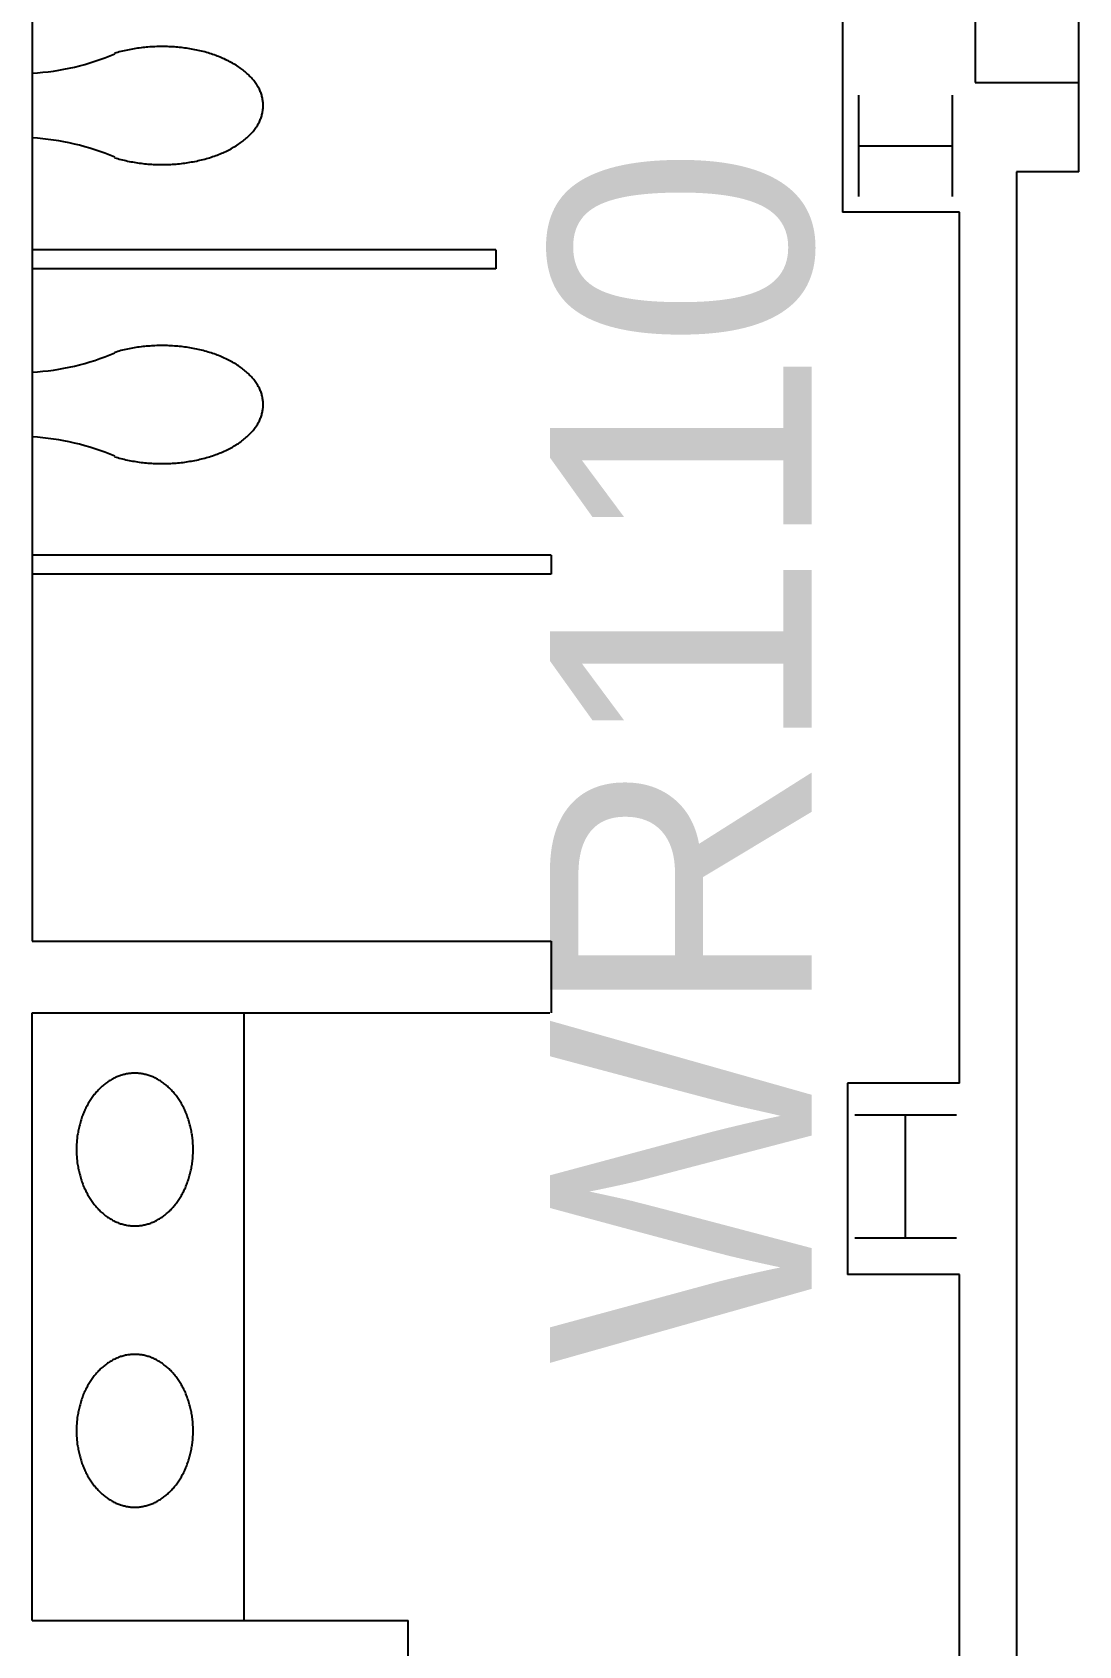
# Model space of a CAD drawing. Header units: inches. Extents: x -3488 to 2453, y 689 to 3968.
# Drawn here: x -46.6 to 77.3, y 3503.2 to 3694.3 of the extents above; entities that cross this region are included whole.
import ezdxf

# ---------------------------------------------------------------- set-up
doc = ezdxf.new("R2010")
doc.units = ezdxf.units.IN
doc.header["$LTSCALE"] = 96
doc.header["$MEASUREMENT"] = 0
for name, color, linetype in [('A-PFLR-TEXT', 3, 'CONTINUOUS'), ('A-WALL', 5, 'CONTINUOUS'), ('P-SANR-EQPM', 5, 'CONTINUOUS'), ('S-COLS', 6, 'CONTINUOUS')]:
    doc.layers.add(name, color=color, linetype=linetype)
doc.styles.get("Standard").update_dxf_attribs({"font": 'arial.ttf'})

msp = doc.modelspace()

# ---------------------------------------------------------------- linework, layer by layer
at = {"layer": 'A-WALL'}
for p, q in [((64.99, 3810.36), (64.99, 3688.37)), ((-46.62, 3798.45), (-46.62, 3586.66)), ((49.3, 3798.45), (49.3, 3672.99)), ((77.26, 3677.79), (77.26, 3695.7)), ((64.99, 3688.37), (77.26, 3688.37)), ((77.26, 3677.79), (69.91, 3677.79)), ((69.91, 3677.79), (69.91, 3369.43)), ((63.15, 3672.99), (49.3, 3672.99)), ((63.15, 3569.84), (63.15, 3672.99)), ((-46.62, 3586.66), (14.82, 3586.66)), ((14.82, 3586.66), (14.82, 3578.16)), ((-46.62, 3578.16), (14.64, 3578.16)), ((-46.62, 3506.16), (-46.62, 3578.16)), ((63.15, 3569.84), (49.87, 3569.84)), ((49.87, 3569.84), (49.87, 3547.17)), ((63.15, 3547.17), (49.87, 3547.17)), ((63.15, 3492.95), (63.15, 3547.17)), ((-46.62, 3506.16), (-2.11, 3506.16)), ((-2.11, 3482.16), (-2.11, 3506.16))]:
    msp.add_line(p, q, dxfattribs=at)
at = {"layer": 'P-SANR-EQPM'}
for p, q in [((8.26, 3668.53), (-46.62, 3668.53)), ((8.26, 3668.53), (8.26, 3666.29)), ((8.26, 3666.29), (-46.62, 3666.29)), ((14.82, 3632.37), (-46.62, 3632.37)), ((14.82, 3632.37), (14.82, 3630.13)), ((14.82, 3630.13), (-46.62, 3630.13)), ((-21.58, 3578.16), (-21.58, 3506.16)), ((-37.07, 3570.35), (-37.18, 3570.29)), ((-36.96, 3570.41), (-37.07, 3570.35)), ((-36.85, 3570.46), (-36.96, 3570.41)), ((-36.73, 3570.52), (-36.85, 3570.46)), ((-36.62, 3570.57), (-36.73, 3570.52)), ((-36.5, 3570.61), (-36.62, 3570.57)), ((-36.39, 3570.66), (-36.5, 3570.61)), ((-36.27, 3570.7), (-36.39, 3570.66)), ((-36.16, 3570.74), (-36.27, 3570.7)), ((-36.04, 3570.78), (-36.16, 3570.74)), ((-35.92, 3570.81), (-36.04, 3570.78)), ((-35.8, 3570.84), (-35.92, 3570.81)), ((-35.68, 3570.87), (-35.8, 3570.84)), ((-35.57, 3570.9), (-35.68, 3570.87)), ((-35.45, 3570.92), (-35.57, 3570.9)), ((-35.33, 3570.94), (-35.45, 3570.92)), ((-35.21, 3570.96), (-35.33, 3570.94)), ((-35.09, 3570.97), (-35.21, 3570.96)), ((-34.97, 3570.99), (-35.09, 3570.97)), ((-34.85, 3571), (-34.97, 3570.99)), ((-34.73, 3571), (-34.85, 3571)), ((-34.61, 3571.01), (-34.73, 3571)), ((-34.48, 3571.01), (-34.61, 3571.01)), ((-34.36, 3571.01), (-34.48, 3571.01)), ((-34.24, 3571), (-34.36, 3571.01)), ((-34.12, 3571), (-34.24, 3571)), ((-34, 3570.99), (-34.12, 3571)), ((-33.88, 3570.97), (-34, 3570.99)), ((-33.76, 3570.96), (-33.88, 3570.97)), ((-33.64, 3570.94), (-33.76, 3570.96)), ((-33.52, 3570.92), (-33.64, 3570.94)), ((-33.4, 3570.9), (-33.52, 3570.92)), ((-33.29, 3570.87), (-33.4, 3570.9)), ((-33.17, 3570.84), (-33.29, 3570.87)), ((-33.05, 3570.81), (-33.17, 3570.84)), ((-32.93, 3570.78), (-33.05, 3570.81)), ((-32.81, 3570.74), (-32.93, 3570.78)), ((-32.7, 3570.7), (-32.81, 3570.74)), ((-32.58, 3570.66), (-32.7, 3570.7)), ((-32.47, 3570.61), (-32.58, 3570.66)), ((-32.35, 3570.57), (-32.47, 3570.61)), ((-32.24, 3570.52), (-32.35, 3570.57)), ((-32.12, 3570.46), (-32.24, 3570.52)), ((-32.01, 3570.41), (-32.12, 3570.46)), ((-31.9, 3570.35), (-32.01, 3570.41)), ((-31.79, 3570.29), (-31.9, 3570.35)), ((-39.28, 3568.47), (-39.37, 3568.36)), ((-39.19, 3568.58), (-39.28, 3568.47)), ((-39.11, 3568.68), (-39.19, 3568.58)), ((-39.02, 3568.79), (-39.11, 3568.68)), ((-38.92, 3568.89), (-39.02, 3568.79)), ((-38.83, 3568.99), (-38.92, 3568.89)), ((-38.74, 3569.09), (-38.83, 3568.99)), ((-38.64, 3569.19), (-38.74, 3569.09)), ((-38.54, 3569.28), (-38.64, 3569.19)), ((-38.45, 3569.37), (-38.54, 3569.28)), ((-38.35, 3569.46), (-38.45, 3569.37)), ((-38.25, 3569.55), (-38.35, 3569.46)), ((-38.14, 3569.63), (-38.25, 3569.55)), ((-38.04, 3569.72), (-38.14, 3569.63)), ((-37.94, 3569.8), (-38.04, 3569.72)), ((-37.83, 3569.87), (-37.94, 3569.8)), ((-37.73, 3569.95), (-37.83, 3569.87)), ((-37.62, 3570.02), (-37.73, 3569.95)), ((-37.51, 3570.09), (-37.62, 3570.02)), ((-37.4, 3570.16), (-37.51, 3570.09)), ((-37.29, 3570.23), (-37.4, 3570.16)), ((-37.18, 3570.29), (-37.29, 3570.23)), ((-31.68, 3570.23), (-31.79, 3570.29)), ((-31.57, 3570.16), (-31.68, 3570.23)), ((-31.46, 3570.09), (-31.57, 3570.16)), ((-31.35, 3570.02), (-31.46, 3570.09)), ((-31.24, 3569.95), (-31.35, 3570.02)), ((-31.14, 3569.87), (-31.24, 3569.95)), ((-31.03, 3569.8), (-31.14, 3569.87)), ((-30.93, 3569.72), (-31.03, 3569.8)), ((-30.83, 3569.63), (-30.93, 3569.72)), ((-30.72, 3569.55), (-30.83, 3569.63)), ((-30.62, 3569.46), (-30.72, 3569.55)), ((-30.52, 3569.37), (-30.62, 3569.46)), ((-30.43, 3569.28), (-30.52, 3569.37)), ((-30.33, 3569.19), (-30.43, 3569.28)), ((-30.23, 3569.09), (-30.33, 3569.19)), ((-30.14, 3568.99), (-30.23, 3569.09)), ((-30.05, 3568.89), (-30.14, 3568.99)), ((-29.95, 3568.79), (-30.05, 3568.89)), ((-29.86, 3568.68), (-29.95, 3568.79)), ((-29.78, 3568.58), (-29.86, 3568.68)), ((-29.69, 3568.47), (-29.78, 3568.58)), ((-29.6, 3568.36), (-29.69, 3568.47)), ((-40.47, 3566.49), (-40.52, 3566.35)), ((-40.4, 3566.62), (-40.47, 3566.49)), ((-40.34, 3566.76), (-40.4, 3566.62)), ((-40.28, 3566.89), (-40.34, 3566.76)), ((-40.21, 3567.02), (-40.28, 3566.89)), ((-40.14, 3567.15), (-40.21, 3567.02)), ((-40.07, 3567.28), (-40.14, 3567.15)), ((-40, 3567.41), (-40.07, 3567.28)), ((-39.93, 3567.53), (-40, 3567.41)), ((-39.85, 3567.66), (-39.93, 3567.53)), ((-39.77, 3567.78), (-39.85, 3567.66)), ((-39.7, 3567.9), (-39.77, 3567.78)), ((-39.62, 3568.02), (-39.7, 3567.9)), ((-39.54, 3568.13), (-39.62, 3568.02)), ((-39.45, 3568.25), (-39.54, 3568.13)), ((-39.37, 3568.36), (-39.45, 3568.25)), ((-29.52, 3568.25), (-29.6, 3568.36)), ((-29.43, 3568.13), (-29.52, 3568.25)), ((-29.35, 3568.02), (-29.43, 3568.13)), ((-29.27, 3567.9), (-29.35, 3568.02)), ((-29.19, 3567.78), (-29.27, 3567.9)), ((-29.12, 3567.66), (-29.19, 3567.78)), ((-29.04, 3567.53), (-29.12, 3567.66)), ((-28.97, 3567.41), (-29.04, 3567.53)), ((-28.9, 3567.28), (-28.97, 3567.41)), ((-28.83, 3567.15), (-28.9, 3567.28)), ((-28.76, 3567.02), (-28.83, 3567.15)), ((-28.69, 3566.89), (-28.76, 3567.02)), ((-28.63, 3566.76), (-28.69, 3566.89)), ((-28.57, 3566.62), (-28.63, 3566.76)), ((-28.5, 3566.49), (-28.57, 3566.62)), ((-28.45, 3566.35), (-28.5, 3566.49)), ((-41.09, 3564.61), (-41.12, 3564.46)), ((-41.05, 3564.76), (-41.09, 3564.61)), ((-41.01, 3564.91), (-41.05, 3564.76)), ((-40.97, 3565.06), (-41.01, 3564.91)), ((-40.93, 3565.2), (-40.97, 3565.06)), ((-40.89, 3565.35), (-40.93, 3565.2)), ((-40.84, 3565.5), (-40.89, 3565.35)), ((-40.79, 3565.64), (-40.84, 3565.5)), ((-40.74, 3565.79), (-40.79, 3565.64)), ((-40.69, 3565.93), (-40.74, 3565.79)), ((-40.64, 3566.07), (-40.69, 3565.93)), ((-40.58, 3566.21), (-40.64, 3566.07)), ((-40.52, 3566.35), (-40.58, 3566.21)), ((-28.39, 3566.21), (-28.45, 3566.35)), ((-28.33, 3566.07), (-28.39, 3566.21)), ((-28.28, 3565.93), (-28.33, 3566.07)), ((-28.23, 3565.79), (-28.28, 3565.93)), ((-28.18, 3565.64), (-28.23, 3565.79)), ((-28.13, 3565.5), (-28.18, 3565.64)), ((-28.08, 3565.35), (-28.13, 3565.5)), ((-28.04, 3565.2), (-28.08, 3565.35)), ((-28, 3565.06), (-28.04, 3565.2)), ((-27.96, 3564.91), (-28, 3565.06)), ((-27.92, 3564.76), (-27.96, 3564.91)), ((-27.88, 3564.61), (-27.92, 3564.76)), ((-27.85, 3564.46), (-27.88, 3564.61)), ((-41.36, 3562.75), (-41.37, 3562.59)), ((-41.35, 3562.91), (-41.36, 3562.75)), ((-41.34, 3563.06), (-41.35, 3562.91)), ((-41.32, 3563.22), (-41.34, 3563.06)), ((-41.31, 3563.38), (-41.32, 3563.22)), ((-41.29, 3563.53), (-41.31, 3563.38)), ((-41.26, 3563.69), (-41.29, 3563.53)), ((-41.24, 3563.84), (-41.26, 3563.69)), ((-41.21, 3564), (-41.24, 3563.84)), ((-41.19, 3564.15), (-41.21, 3564)), ((-41.16, 3564.3), (-41.19, 3564.15)), ((-41.12, 3564.46), (-41.16, 3564.3)), ((-27.81, 3564.3), (-27.85, 3564.46)), ((-27.78, 3564.15), (-27.81, 3564.3)), ((-27.76, 3564), (-27.78, 3564.15)), ((-27.73, 3563.84), (-27.76, 3564)), ((-27.71, 3563.69), (-27.73, 3563.84)), ((-27.68, 3563.53), (-27.71, 3563.69)), ((-27.66, 3563.38), (-27.68, 3563.53)), ((-27.65, 3563.22), (-27.66, 3563.38)), ((-27.63, 3563.06), (-27.65, 3563.22)), ((-27.62, 3562.91), (-27.63, 3563.06)), ((-27.61, 3562.75), (-27.62, 3562.91)), ((-27.6, 3562.59), (-27.61, 3562.75)), ((-41.38, 3562.44), (-41.39, 3562.28)), ((-41.39, 3562.28), (-41.39, 3562.12)), ((-41.39, 3562.12), (-41.39, 3561.96)), ((-41.39, 3561.96), (-41.39, 3561.8)), ((-41.39, 3561.8), (-41.39, 3561.65)), ((-41.39, 3561.65), (-41.38, 3561.49)), ((-41.37, 3562.59), (-41.38, 3562.44)), ((-41.38, 3561.49), (-41.37, 3561.33)), ((-41.37, 3561.33), (-41.36, 3561.17)), ((-41.36, 3561.17), (-41.35, 3561.02)), ((-41.35, 3561.02), (-41.34, 3560.86)), ((-41.34, 3560.86), (-41.32, 3560.7)), ((-27.65, 3560.7), (-27.63, 3560.86)), ((-27.63, 3560.86), (-27.62, 3561.02)), ((-27.62, 3561.02), (-27.61, 3561.17)), ((-27.61, 3561.17), (-27.6, 3561.33)), ((-27.59, 3562.44), (-27.6, 3562.59)), ((-27.6, 3561.33), (-27.59, 3561.49)), ((-27.58, 3562.28), (-27.59, 3562.44)), ((-27.59, 3561.49), (-27.58, 3561.65)), ((-27.58, 3562.12), (-27.58, 3562.28)), ((-27.58, 3561.96), (-27.58, 3562.12)), ((-27.58, 3561.8), (-27.58, 3561.96)), ((-27.58, 3561.65), (-27.58, 3561.8)), ((-41.32, 3560.7), (-41.31, 3560.55)), ((-41.31, 3560.55), (-41.29, 3560.39)), ((-41.29, 3560.39), (-41.26, 3560.24)), ((-41.26, 3560.24), (-41.24, 3560.08)), ((-41.24, 3560.08), (-41.21, 3559.93)), ((-41.21, 3559.93), (-41.19, 3559.77)), ((-41.19, 3559.77), (-41.16, 3559.62)), ((-41.16, 3559.62), (-41.12, 3559.47)), ((-41.12, 3559.47), (-41.09, 3559.32)), ((-41.09, 3559.32), (-41.05, 3559.17)), ((-41.05, 3559.17), (-41.01, 3559.02)), ((-41.01, 3559.02), (-40.97, 3558.87)), ((-40.97, 3558.87), (-40.93, 3558.72)), ((-28.04, 3558.72), (-28, 3558.87)), ((-28, 3558.87), (-27.96, 3559.02)), ((-27.96, 3559.02), (-27.92, 3559.17)), ((-27.92, 3559.17), (-27.88, 3559.32)), ((-27.88, 3559.32), (-27.85, 3559.47)), ((-27.85, 3559.47), (-27.81, 3559.62)), ((-27.81, 3559.62), (-27.78, 3559.77)), ((-27.78, 3559.77), (-27.76, 3559.93)), ((-27.76, 3559.93), (-27.73, 3560.08)), ((-27.73, 3560.08), (-27.71, 3560.24)), ((-27.71, 3560.24), (-27.68, 3560.39)), ((-27.68, 3560.39), (-27.66, 3560.55)), ((-27.66, 3560.55), (-27.65, 3560.7)), ((-40.93, 3558.72), (-40.89, 3558.57)), ((-40.89, 3558.57), (-40.84, 3558.43)), ((-40.84, 3558.43), (-40.79, 3558.28)), ((-40.79, 3558.28), (-40.74, 3558.14)), ((-40.74, 3558.14), (-40.69, 3558)), ((-40.69, 3558), (-40.64, 3557.85)), ((-40.64, 3557.85), (-40.58, 3557.71)), ((-40.58, 3557.71), (-40.52, 3557.58)), ((-40.52, 3557.58), (-40.47, 3557.44)), ((-40.47, 3557.44), (-40.4, 3557.3)), ((-40.4, 3557.3), (-40.34, 3557.17)), ((-40.34, 3557.17), (-40.28, 3557.03)), ((-40.28, 3557.03), (-40.21, 3556.9)), ((-28.76, 3556.9), (-28.69, 3557.03)), ((-28.69, 3557.03), (-28.63, 3557.17)), ((-28.63, 3557.17), (-28.57, 3557.3)), ((-28.57, 3557.3), (-28.5, 3557.44)), ((-28.5, 3557.44), (-28.45, 3557.58)), ((-28.45, 3557.58), (-28.39, 3557.71)), ((-28.39, 3557.71), (-28.33, 3557.85)), ((-28.33, 3557.85), (-28.28, 3558)), ((-28.28, 3558), (-28.23, 3558.14)), ((-28.23, 3558.14), (-28.18, 3558.28)), ((-28.18, 3558.28), (-28.13, 3558.43)), ((-28.13, 3558.43), (-28.08, 3558.57)), ((-28.08, 3558.57), (-28.04, 3558.72)), ((-40.21, 3556.9), (-40.14, 3556.77)), ((-40.14, 3556.77), (-40.07, 3556.64)), ((-40.07, 3556.64), (-40, 3556.52)), ((-40, 3556.52), (-39.93, 3556.39)), ((-39.93, 3556.39), (-39.85, 3556.27)), ((-39.85, 3556.27), (-39.77, 3556.15)), ((-39.77, 3556.15), (-39.7, 3556.03)), ((-39.7, 3556.03), (-39.62, 3555.91)), ((-39.62, 3555.91), (-39.54, 3555.79)), ((-39.54, 3555.79), (-39.45, 3555.68)), ((-39.45, 3555.68), (-39.37, 3555.56)), ((-39.37, 3555.56), (-39.28, 3555.45)), ((-39.28, 3555.45), (-39.19, 3555.34)), ((-39.19, 3555.34), (-39.11, 3555.24)), ((-39.11, 3555.24), (-39.02, 3555.13)), ((-39.02, 3555.13), (-38.92, 3555.03)), ((-38.92, 3555.03), (-38.83, 3554.93)), ((-30.14, 3554.93), (-30.05, 3555.03)), ((-30.05, 3555.03), (-29.95, 3555.13)), ((-29.95, 3555.13), (-29.86, 3555.24)), ((-29.86, 3555.24), (-29.78, 3555.34)), ((-29.78, 3555.34), (-29.69, 3555.45)), ((-29.69, 3555.45), (-29.6, 3555.56)), ((-29.6, 3555.56), (-29.52, 3555.68)), ((-29.52, 3555.68), (-29.43, 3555.79)), ((-29.43, 3555.79), (-29.35, 3555.91)), ((-29.35, 3555.91), (-29.27, 3556.03)), ((-29.27, 3556.03), (-29.19, 3556.15)), ((-29.19, 3556.15), (-29.12, 3556.27)), ((-29.12, 3556.27), (-29.04, 3556.39)), ((-29.04, 3556.39), (-28.97, 3556.52)), ((-28.97, 3556.52), (-28.9, 3556.64)), ((-28.9, 3556.64), (-28.83, 3556.77)), ((-28.83, 3556.77), (-28.76, 3556.9)), ((-38.83, 3554.93), (-38.74, 3554.83)), ((-38.74, 3554.83), (-38.64, 3554.74)), ((-38.64, 3554.74), (-38.54, 3554.64)), ((-38.54, 3554.64), (-38.45, 3554.55)), ((-38.45, 3554.55), (-38.35, 3554.46)), ((-38.35, 3554.46), (-38.25, 3554.37)), ((-38.25, 3554.37), (-38.14, 3554.29)), ((-38.14, 3554.29), (-38.04, 3554.21)), ((-38.04, 3554.21), (-37.94, 3554.13)), ((-37.94, 3554.13), (-37.83, 3554.05)), ((-37.83, 3554.05), (-37.73, 3553.97)), ((-37.73, 3553.97), (-37.62, 3553.9)), ((-37.62, 3553.9), (-37.51, 3553.83)), ((-37.51, 3553.83), (-37.4, 3553.76)), ((-37.4, 3553.76), (-37.29, 3553.7)), ((-37.29, 3553.7), (-37.18, 3553.63)), ((-37.18, 3553.63), (-37.07, 3553.57)), ((-37.07, 3553.57), (-36.96, 3553.52)), ((-36.96, 3553.52), (-36.85, 3553.46)), ((-36.85, 3553.46), (-36.73, 3553.41)), ((-36.73, 3553.41), (-36.62, 3553.36)), ((-36.62, 3553.36), (-36.5, 3553.31)), ((-36.5, 3553.31), (-36.39, 3553.26)), ((-36.39, 3553.26), (-36.27, 3553.22)), ((-36.27, 3553.22), (-36.16, 3553.18)), ((-36.16, 3553.18), (-36.04, 3553.15)), ((-36.04, 3553.15), (-35.92, 3553.11)), ((-35.92, 3553.11), (-35.8, 3553.08)), ((-33.17, 3553.08), (-33.05, 3553.11)), ((-33.05, 3553.11), (-32.93, 3553.15)), ((-32.93, 3553.15), (-32.81, 3553.18)), ((-32.81, 3553.18), (-32.7, 3553.22)), ((-32.7, 3553.22), (-32.58, 3553.26)), ((-32.58, 3553.26), (-32.47, 3553.31)), ((-32.47, 3553.31), (-32.35, 3553.36)), ((-32.35, 3553.36), (-32.24, 3553.41)), ((-32.24, 3553.41), (-32.12, 3553.46)), ((-32.12, 3553.46), (-32.01, 3553.52)), ((-32.01, 3553.52), (-31.9, 3553.57)), ((-31.9, 3553.57), (-31.79, 3553.63)), ((-31.79, 3553.63), (-31.68, 3553.7)), ((-31.68, 3553.7), (-31.57, 3553.76)), ((-31.57, 3553.76), (-31.46, 3553.83)), ((-31.46, 3553.83), (-31.35, 3553.9)), ((-31.35, 3553.9), (-31.24, 3553.97)), ((-31.24, 3553.97), (-31.14, 3554.05)), ((-31.14, 3554.05), (-31.03, 3554.13)), ((-31.03, 3554.13), (-30.93, 3554.21)), ((-30.93, 3554.21), (-30.83, 3554.29)), ((-30.83, 3554.29), (-30.72, 3554.37)), ((-30.72, 3554.37), (-30.62, 3554.46)), ((-30.62, 3554.46), (-30.52, 3554.55)), ((-30.52, 3554.55), (-30.43, 3554.64)), ((-30.43, 3554.64), (-30.33, 3554.74)), ((-30.33, 3554.74), (-30.23, 3554.83)), ((-30.23, 3554.83), (-30.14, 3554.93)), ((-35.8, 3553.08), (-35.68, 3553.05)), ((-35.68, 3553.05), (-35.57, 3553.03)), ((-35.57, 3553.03), (-35.45, 3553)), ((-35.45, 3553), (-35.33, 3552.98)), ((-35.33, 3552.98), (-35.21, 3552.96)), ((-35.21, 3552.96), (-35.09, 3552.95)), ((-35.09, 3552.95), (-34.97, 3552.94)), ((-34.97, 3552.94), (-34.85, 3552.93)), ((-34.85, 3552.93), (-34.73, 3552.92)), ((-34.73, 3552.92), (-34.61, 3552.92)), ((-34.61, 3552.92), (-34.48, 3552.91)), ((-34.48, 3552.91), (-34.36, 3552.92)), ((-34.36, 3552.92), (-34.24, 3552.92)), ((-34.24, 3552.92), (-34.12, 3552.93)), ((-34.12, 3552.93), (-34, 3552.94)), ((-34, 3552.94), (-33.88, 3552.95)), ((-33.88, 3552.95), (-33.76, 3552.96)), ((-33.76, 3552.96), (-33.64, 3552.98)), ((-33.64, 3552.98), (-33.52, 3553)), ((-33.52, 3553), (-33.4, 3553.03)), ((-33.4, 3553.03), (-33.29, 3553.05)), ((-33.29, 3553.05), (-33.17, 3553.08)), ((-38.54, 3535.97), (-38.64, 3535.87)), ((-38.45, 3536.06), (-38.54, 3535.97)), ((-38.35, 3536.15), (-38.45, 3536.06)), ((-38.25, 3536.24), (-38.35, 3536.15)), ((-38.14, 3536.32), (-38.25, 3536.24)), ((-38.04, 3536.4), (-38.14, 3536.32)), ((-37.94, 3536.48), (-38.04, 3536.4)), ((-37.83, 3536.56), (-37.94, 3536.48)), ((-37.73, 3536.64), (-37.83, 3536.56)), ((-37.62, 3536.71), (-37.73, 3536.64)), ((-37.51, 3536.78), (-37.62, 3536.71)), ((-37.4, 3536.85), (-37.51, 3536.78)), ((-37.29, 3536.91), (-37.4, 3536.85)), ((-37.18, 3536.98), (-37.29, 3536.91)), ((-37.07, 3537.04), (-37.18, 3536.98)), ((-36.96, 3537.1), (-37.07, 3537.04)), ((-36.85, 3537.15), (-36.96, 3537.1)), ((-36.73, 3537.2), (-36.85, 3537.15)), ((-36.62, 3537.25), (-36.73, 3537.2)), ((-36.5, 3537.3), (-36.62, 3537.25)), ((-36.39, 3537.35), (-36.5, 3537.3)), ((-36.27, 3537.39), (-36.39, 3537.35)), ((-36.16, 3537.43), (-36.27, 3537.39)), ((-36.04, 3537.46), (-36.16, 3537.43)), ((-35.92, 3537.5), (-36.04, 3537.46)), ((-35.8, 3537.53), (-35.92, 3537.5)), ((-35.68, 3537.56), (-35.8, 3537.53)), ((-35.57, 3537.59), (-35.68, 3537.56)), ((-35.45, 3537.61), (-35.57, 3537.59)), ((-35.33, 3537.63), (-35.45, 3537.61)), ((-35.21, 3537.65), (-35.33, 3537.63)), ((-35.09, 3537.66), (-35.21, 3537.65)), ((-34.97, 3537.67), (-35.09, 3537.66)), ((-34.85, 3537.68), (-34.97, 3537.67)), ((-34.73, 3537.69), (-34.85, 3537.68)), ((-34.61, 3537.7), (-34.73, 3537.69)), ((-34.48, 3537.7), (-34.61, 3537.7)), ((-34.36, 3537.7), (-34.48, 3537.7)), ((-34.24, 3537.69), (-34.36, 3537.7)), ((-34.12, 3537.68), (-34.24, 3537.69)), ((-34, 3537.67), (-34.12, 3537.68)), ((-33.88, 3537.66), (-34, 3537.67)), ((-33.76, 3537.65), (-33.88, 3537.66)), ((-33.64, 3537.63), (-33.76, 3537.65)), ((-33.52, 3537.61), (-33.64, 3537.63)), ((-33.4, 3537.59), (-33.52, 3537.61)), ((-33.29, 3537.56), (-33.4, 3537.59)), ((-33.17, 3537.53), (-33.29, 3537.56)), ((-33.05, 3537.5), (-33.17, 3537.53)), ((-32.93, 3537.46), (-33.05, 3537.5)), ((-32.81, 3537.43), (-32.93, 3537.46)), ((-32.7, 3537.39), (-32.81, 3537.43)), ((-32.58, 3537.35), (-32.7, 3537.39)), ((-32.47, 3537.3), (-32.58, 3537.35)), ((-32.35, 3537.25), (-32.47, 3537.3)), ((-32.24, 3537.2), (-32.35, 3537.25)), ((-32.12, 3537.15), (-32.24, 3537.2)), ((-32.01, 3537.1), (-32.12, 3537.15)), ((-31.9, 3537.04), (-32.01, 3537.1)), ((-31.79, 3536.98), (-31.9, 3537.04)), ((-31.68, 3536.91), (-31.79, 3536.98)), ((-31.57, 3536.85), (-31.68, 3536.91)), ((-31.46, 3536.78), (-31.57, 3536.85)), ((-31.35, 3536.71), (-31.46, 3536.78)), ((-31.24, 3536.64), (-31.35, 3536.71)), ((-31.14, 3536.56), (-31.24, 3536.64)), ((-31.03, 3536.48), (-31.14, 3536.56)), ((-30.93, 3536.4), (-31.03, 3536.48)), ((-30.83, 3536.32), (-30.93, 3536.4)), ((-30.72, 3536.24), (-30.83, 3536.32)), ((-30.62, 3536.15), (-30.72, 3536.24)), ((-30.52, 3536.06), (-30.62, 3536.15)), ((-30.43, 3535.97), (-30.52, 3536.06)), ((-30.33, 3535.87), (-30.43, 3535.97)), ((-40, 3534.09), (-40.07, 3533.97)), ((-39.93, 3534.22), (-40, 3534.09)), ((-39.85, 3534.34), (-39.93, 3534.22)), ((-39.77, 3534.46), (-39.85, 3534.34)), ((-39.7, 3534.58), (-39.77, 3534.46)), ((-39.62, 3534.7), (-39.7, 3534.58)), ((-39.54, 3534.82), (-39.62, 3534.7)), ((-39.45, 3534.93), (-39.54, 3534.82)), ((-39.37, 3535.05), (-39.45, 3534.93)), ((-39.28, 3535.16), (-39.37, 3535.05)), ((-39.19, 3535.27), (-39.28, 3535.16)), ((-39.11, 3535.37), (-39.19, 3535.27)), ((-39.02, 3535.48), (-39.11, 3535.37)), ((-38.92, 3535.58), (-39.02, 3535.48)), ((-38.83, 3535.68), (-38.92, 3535.58)), ((-38.74, 3535.78), (-38.83, 3535.68)), ((-38.64, 3535.87), (-38.74, 3535.78)), ((-30.23, 3535.78), (-30.33, 3535.87)), ((-30.14, 3535.68), (-30.23, 3535.78)), ((-30.05, 3535.58), (-30.14, 3535.68)), ((-29.95, 3535.48), (-30.05, 3535.58)), ((-29.86, 3535.37), (-29.95, 3535.48)), ((-29.78, 3535.27), (-29.86, 3535.37)), ((-29.69, 3535.16), (-29.78, 3535.27)), ((-29.6, 3535.05), (-29.69, 3535.16)), ((-29.52, 3534.93), (-29.6, 3535.05)), ((-29.43, 3534.82), (-29.52, 3534.93)), ((-29.35, 3534.7), (-29.43, 3534.82)), ((-29.27, 3534.58), (-29.35, 3534.7)), ((-29.19, 3534.46), (-29.27, 3534.58)), ((-29.12, 3534.34), (-29.19, 3534.46)), ((-29.04, 3534.22), (-29.12, 3534.34)), ((-28.97, 3534.09), (-29.04, 3534.22)), ((-28.9, 3533.97), (-28.97, 3534.09)), ((-40.84, 3532.18), (-40.89, 3532.04)), ((-40.79, 3532.33), (-40.84, 3532.18)), ((-40.74, 3532.47), (-40.79, 3532.33)), ((-40.69, 3532.62), (-40.74, 3532.47)), ((-40.64, 3532.76), (-40.69, 3532.62)), ((-40.58, 3532.9), (-40.64, 3532.76)), ((-40.52, 3533.04), (-40.58, 3532.9)), ((-40.47, 3533.17), (-40.52, 3533.04)), ((-40.4, 3533.31), (-40.47, 3533.17)), ((-40.34, 3533.44), (-40.4, 3533.31)), ((-40.28, 3533.58), (-40.34, 3533.44)), ((-40.21, 3533.71), (-40.28, 3533.58)), ((-40.14, 3533.84), (-40.21, 3533.71)), ((-40.07, 3533.97), (-40.14, 3533.84)), ((-28.83, 3533.84), (-28.9, 3533.97)), ((-28.76, 3533.71), (-28.83, 3533.84)), ((-28.69, 3533.58), (-28.76, 3533.71)), ((-28.63, 3533.44), (-28.69, 3533.58)), ((-28.57, 3533.31), (-28.63, 3533.44)), ((-28.5, 3533.17), (-28.57, 3533.31)), ((-28.45, 3533.04), (-28.5, 3533.17)), ((-28.39, 3532.9), (-28.45, 3533.04)), ((-28.33, 3532.76), (-28.39, 3532.9)), ((-28.28, 3532.62), (-28.33, 3532.76)), ((-28.23, 3532.47), (-28.28, 3532.62)), ((-28.18, 3532.33), (-28.23, 3532.47)), ((-28.13, 3532.18), (-28.18, 3532.33)), ((-28.08, 3532.04), (-28.13, 3532.18)), ((-41.29, 3530.22), (-41.31, 3530.06)), ((-41.26, 3530.38), (-41.29, 3530.22)), ((-41.24, 3530.53), (-41.26, 3530.38)), ((-41.21, 3530.68), (-41.24, 3530.53)), ((-41.19, 3530.84), (-41.21, 3530.68)), ((-41.16, 3530.99), (-41.19, 3530.84)), ((-41.12, 3531.14), (-41.16, 3530.99)), ((-41.09, 3531.29), (-41.12, 3531.14)), ((-41.05, 3531.45), (-41.09, 3531.29)), ((-41.01, 3531.59), (-41.05, 3531.45)), ((-40.97, 3531.74), (-41.01, 3531.59)), ((-40.93, 3531.89), (-40.97, 3531.74)), ((-40.89, 3532.04), (-40.93, 3531.89)), ((-28.04, 3531.89), (-28.08, 3532.04)), ((-28, 3531.74), (-28.04, 3531.89)), ((-27.96, 3531.59), (-28, 3531.74)), ((-27.92, 3531.45), (-27.96, 3531.59)), ((-27.88, 3531.29), (-27.92, 3531.45)), ((-27.85, 3531.14), (-27.88, 3531.29)), ((-27.81, 3530.99), (-27.85, 3531.14)), ((-27.78, 3530.84), (-27.81, 3530.99)), ((-27.76, 3530.68), (-27.78, 3530.84)), ((-27.73, 3530.53), (-27.76, 3530.68)), ((-27.71, 3530.38), (-27.73, 3530.53)), ((-27.68, 3530.22), (-27.71, 3530.38)), ((-27.66, 3530.06), (-27.68, 3530.22)), ((-41.38, 3529.12), (-41.39, 3528.97)), ((-41.39, 3528.97), (-41.39, 3528.81)), ((-41.39, 3528.81), (-41.39, 3528.65)), ((-41.39, 3528.65), (-41.39, 3528.49)), ((-41.39, 3528.49), (-41.39, 3528.33)), ((-41.39, 3528.33), (-41.38, 3528.18)), ((-41.37, 3529.28), (-41.38, 3529.12)), ((-41.36, 3529.44), (-41.37, 3529.28)), ((-41.35, 3529.6), (-41.36, 3529.44)), ((-41.34, 3529.75), (-41.35, 3529.6)), ((-41.32, 3529.91), (-41.34, 3529.75)), ((-41.31, 3530.06), (-41.32, 3529.91)), ((-27.65, 3529.91), (-27.66, 3530.06)), ((-27.63, 3529.75), (-27.65, 3529.91)), ((-27.62, 3529.6), (-27.63, 3529.75)), ((-27.61, 3529.44), (-27.62, 3529.6)), ((-27.6, 3529.28), (-27.61, 3529.44)), ((-27.59, 3529.12), (-27.6, 3529.28)), ((-27.58, 3528.97), (-27.59, 3529.12)), ((-27.59, 3528.18), (-27.58, 3528.33)), ((-27.58, 3528.81), (-27.58, 3528.97)), ((-27.58, 3528.65), (-27.58, 3528.81)), ((-27.58, 3528.49), (-27.58, 3528.65)), ((-27.58, 3528.33), (-27.58, 3528.49)), ((-41.38, 3528.18), (-41.37, 3528.02)), ((-41.37, 3528.02), (-41.36, 3527.86)), ((-41.36, 3527.86), (-41.35, 3527.7)), ((-41.35, 3527.7), (-41.34, 3527.55)), ((-41.34, 3527.55), (-41.32, 3527.39)), ((-41.32, 3527.39), (-41.31, 3527.23)), ((-41.31, 3527.23), (-41.29, 3527.08)), ((-41.29, 3527.08), (-41.26, 3526.92)), ((-41.26, 3526.92), (-41.24, 3526.77)), ((-41.24, 3526.77), (-41.21, 3526.61)), ((-41.21, 3526.61), (-41.19, 3526.46)), ((-41.19, 3526.46), (-41.16, 3526.31)), ((-27.81, 3526.31), (-27.78, 3526.46)), ((-27.78, 3526.46), (-27.76, 3526.61)), ((-27.76, 3526.61), (-27.73, 3526.77)), ((-27.73, 3526.77), (-27.71, 3526.92)), ((-27.71, 3526.92), (-27.68, 3527.08)), ((-27.68, 3527.08), (-27.66, 3527.23)), ((-27.66, 3527.23), (-27.65, 3527.39)), ((-27.65, 3527.39), (-27.63, 3527.55)), ((-27.63, 3527.55), (-27.62, 3527.7)), ((-27.62, 3527.7), (-27.61, 3527.86)), ((-27.61, 3527.86), (-27.6, 3528.02)), ((-27.6, 3528.02), (-27.59, 3528.18)), ((-41.16, 3526.31), (-41.12, 3526.16)), ((-41.12, 3526.16), (-41.09, 3526)), ((-41.09, 3526), (-41.05, 3525.85)), ((-41.05, 3525.85), (-41.01, 3525.7)), ((-41.01, 3525.7), (-40.97, 3525.55)), ((-40.97, 3525.55), (-40.93, 3525.41)), ((-40.93, 3525.41), (-40.89, 3525.26)), ((-40.89, 3525.26), (-40.84, 3525.11)), ((-40.84, 3525.11), (-40.79, 3524.97)), ((-40.79, 3524.97), (-40.74, 3524.83)), ((-40.74, 3524.83), (-40.69, 3524.68)), ((-40.69, 3524.68), (-40.64, 3524.54)), ((-40.64, 3524.54), (-40.58, 3524.4)), ((-28.39, 3524.4), (-28.33, 3524.54)), ((-28.33, 3524.54), (-28.28, 3524.68)), ((-28.28, 3524.68), (-28.23, 3524.83)), ((-28.23, 3524.83), (-28.18, 3524.97)), ((-28.18, 3524.97), (-28.13, 3525.11)), ((-28.13, 3525.11), (-28.08, 3525.26)), ((-28.08, 3525.26), (-28.04, 3525.41)), ((-28.04, 3525.41), (-28, 3525.55)), ((-28, 3525.55), (-27.96, 3525.7)), ((-27.96, 3525.7), (-27.92, 3525.85)), ((-27.92, 3525.85), (-27.88, 3526)), ((-27.88, 3526), (-27.85, 3526.16)), ((-27.85, 3526.16), (-27.81, 3526.31)), ((-40.58, 3524.4), (-40.52, 3524.26)), ((-40.52, 3524.26), (-40.47, 3524.13)), ((-40.47, 3524.13), (-40.4, 3523.99)), ((-40.4, 3523.99), (-40.34, 3523.86)), ((-40.34, 3523.86), (-40.28, 3523.72)), ((-40.28, 3523.72), (-40.21, 3523.59)), ((-40.21, 3523.59), (-40.14, 3523.46)), ((-40.14, 3523.46), (-40.07, 3523.33)), ((-40.07, 3523.33), (-40, 3523.2)), ((-40, 3523.2), (-39.93, 3523.08)), ((-39.93, 3523.08), (-39.85, 3522.96)), ((-39.85, 3522.96), (-39.77, 3522.83)), ((-39.77, 3522.83), (-39.7, 3522.71)), ((-39.7, 3522.71), (-39.62, 3522.6)), ((-39.62, 3522.6), (-39.54, 3522.48)), ((-29.43, 3522.48), (-29.35, 3522.6)), ((-29.35, 3522.6), (-29.27, 3522.71)), ((-29.27, 3522.71), (-29.19, 3522.83)), ((-29.19, 3522.83), (-29.12, 3522.96)), ((-29.12, 3522.96), (-29.04, 3523.08)), ((-29.04, 3523.08), (-28.97, 3523.2)), ((-28.97, 3523.2), (-28.9, 3523.33)), ((-28.9, 3523.33), (-28.83, 3523.46)), ((-28.83, 3523.46), (-28.76, 3523.59)), ((-28.76, 3523.59), (-28.69, 3523.72)), ((-28.69, 3523.72), (-28.63, 3523.86)), ((-28.63, 3523.86), (-28.57, 3523.99)), ((-28.57, 3523.99), (-28.5, 3524.13)), ((-28.5, 3524.13), (-28.45, 3524.26)), ((-28.45, 3524.26), (-28.39, 3524.4)), ((-39.54, 3522.48), (-39.45, 3522.36)), ((-39.45, 3522.36), (-39.37, 3522.25)), ((-39.37, 3522.25), (-39.28, 3522.14)), ((-39.28, 3522.14), (-39.19, 3522.03)), ((-39.19, 3522.03), (-39.11, 3521.93)), ((-39.11, 3521.93), (-39.02, 3521.82)), ((-39.02, 3521.82), (-38.92, 3521.72)), ((-38.92, 3521.72), (-38.83, 3521.62)), ((-38.83, 3521.62), (-38.74, 3521.52)), ((-38.74, 3521.52), (-38.64, 3521.42)), ((-38.64, 3521.42), (-38.54, 3521.33)), ((-38.54, 3521.33), (-38.45, 3521.24)), ((-38.45, 3521.24), (-38.35, 3521.15)), ((-38.35, 3521.15), (-38.25, 3521.06)), ((-38.25, 3521.06), (-38.14, 3520.98)), ((-38.14, 3520.98), (-38.04, 3520.89)), ((-38.04, 3520.89), (-37.94, 3520.81)), ((-37.94, 3520.81), (-37.83, 3520.74)), ((-37.83, 3520.74), (-37.73, 3520.66)), ((-37.73, 3520.66), (-37.62, 3520.59)), ((-31.35, 3520.59), (-31.24, 3520.66)), ((-31.24, 3520.66), (-31.14, 3520.74)), ((-31.14, 3520.74), (-31.03, 3520.81)), ((-31.03, 3520.81), (-30.93, 3520.89)), ((-30.93, 3520.89), (-30.83, 3520.98)), ((-30.83, 3520.98), (-30.72, 3521.06)), ((-30.72, 3521.06), (-30.62, 3521.15)), ((-30.62, 3521.15), (-30.52, 3521.24)), ((-30.52, 3521.24), (-30.43, 3521.33)), ((-30.43, 3521.33), (-30.33, 3521.42)), ((-30.33, 3521.42), (-30.23, 3521.52)), ((-30.23, 3521.52), (-30.14, 3521.62)), ((-30.14, 3521.62), (-30.05, 3521.72)), ((-30.05, 3521.72), (-29.95, 3521.82)), ((-29.95, 3521.82), (-29.86, 3521.93)), ((-29.86, 3521.93), (-29.78, 3522.03)), ((-29.78, 3522.03), (-29.69, 3522.14)), ((-29.69, 3522.14), (-29.6, 3522.25)), ((-29.6, 3522.25), (-29.52, 3522.36)), ((-29.52, 3522.36), (-29.43, 3522.48)), ((-37.62, 3520.59), (-37.51, 3520.52)), ((-37.51, 3520.52), (-37.4, 3520.45)), ((-37.4, 3520.45), (-37.29, 3520.38)), ((-37.29, 3520.38), (-37.18, 3520.32)), ((-37.18, 3520.32), (-37.07, 3520.26)), ((-37.07, 3520.26), (-36.96, 3520.2)), ((-36.96, 3520.2), (-36.85, 3520.15)), ((-36.85, 3520.15), (-36.73, 3520.09)), ((-36.73, 3520.09), (-36.62, 3520.04)), ((-36.62, 3520.04), (-36.5, 3520)), ((-36.5, 3520), (-36.39, 3519.95)), ((-36.39, 3519.95), (-36.27, 3519.91)), ((-36.27, 3519.91), (-36.16, 3519.87)), ((-36.16, 3519.87), (-36.04, 3519.83)), ((-36.04, 3519.83), (-35.92, 3519.8)), ((-35.92, 3519.8), (-35.8, 3519.77)), ((-35.8, 3519.77), (-35.68, 3519.74)), ((-35.68, 3519.74), (-35.57, 3519.71)), ((-35.57, 3519.71), (-35.45, 3519.69)), ((-35.45, 3519.69), (-35.33, 3519.67)), ((-35.33, 3519.67), (-35.21, 3519.65)), ((-35.21, 3519.65), (-35.09, 3519.64)), ((-35.09, 3519.64), (-34.97, 3519.62)), ((-34.97, 3519.62), (-34.85, 3519.61)), ((-34.85, 3519.61), (-34.73, 3519.61)), ((-34.73, 3519.61), (-34.61, 3519.6)), ((-34.61, 3519.6), (-34.48, 3519.6)), ((-34.48, 3519.6), (-34.36, 3519.6)), ((-34.36, 3519.6), (-34.24, 3519.61)), ((-34.24, 3519.61), (-34.12, 3519.61)), ((-34.12, 3519.61), (-34, 3519.62)), ((-34, 3519.62), (-33.88, 3519.64)), ((-33.88, 3519.64), (-33.76, 3519.65)), ((-33.76, 3519.65), (-33.64, 3519.67)), ((-33.64, 3519.67), (-33.52, 3519.69)), ((-33.52, 3519.69), (-33.4, 3519.71)), ((-33.4, 3519.71), (-33.29, 3519.74)), ((-33.29, 3519.74), (-33.17, 3519.77)), ((-33.17, 3519.77), (-33.05, 3519.8)), ((-33.05, 3519.8), (-32.93, 3519.83)), ((-32.93, 3519.83), (-32.81, 3519.87)), ((-32.81, 3519.87), (-32.7, 3519.91)), ((-32.7, 3519.91), (-32.58, 3519.95)), ((-32.58, 3519.95), (-32.47, 3520)), ((-32.47, 3520), (-32.35, 3520.04)), ((-32.35, 3520.04), (-32.24, 3520.09)), ((-32.24, 3520.09), (-32.12, 3520.15)), ((-32.12, 3520.15), (-32.01, 3520.2)), ((-32.01, 3520.2), (-31.9, 3520.26)), ((-31.9, 3520.26), (-31.79, 3520.32)), ((-31.79, 3520.32), (-31.68, 3520.38)), ((-31.68, 3520.38), (-31.57, 3520.45)), ((-31.57, 3520.45), (-31.46, 3520.52)), ((-31.46, 3520.52), (-31.35, 3520.59))]:
    msp.add_line(p, q, dxfattribs=at)
for points in [[(-36.89, 3679.46), (-36.88, 3679.46), (-36.7, 3679.4), (-36.51, 3679.35), (-36.32, 3679.3), (-36.13, 3679.25), (-35.94, 3679.2), (-35.75, 3679.15), (-35.55, 3679.11), (-35.36, 3679.06), (-35.16, 3679.02), (-34.96, 3678.98), (-34.76, 3678.95), (-34.56, 3678.91), (-34.36, 3678.88), (-34.16, 3678.85), (-33.96, 3678.82), (-33.75, 3678.8), (-33.55, 3678.77), (-33.34, 3678.75), (-33.13, 3678.73), (-32.93, 3678.71), (-32.72, 3678.69), (-32.51, 3678.68), (-32.3, 3678.67), (-32.1, 3678.66), (-31.89, 3678.65), (-31.68, 3678.65), (-31.47, 3678.64), (-31.26, 3678.64), (-31.05, 3678.64), (-30.84, 3678.65), (-30.63, 3678.65), (-30.43, 3678.66), (-30.22, 3678.67), (-30.01, 3678.68), (-29.8, 3678.69), (-29.59, 3678.71), (-29.39, 3678.73), (-29.18, 3678.75), (-28.97, 3678.77), (-28.77, 3678.8), (-28.57, 3678.82), (-28.36, 3678.85), (-28.16, 3678.88), (-27.96, 3678.91), (-27.76, 3678.95), (-27.56, 3678.98), (-27.36, 3679.02), (-27.16, 3679.06), (-26.97, 3679.11), (-26.77, 3679.15), (-26.58, 3679.2), (-26.39, 3679.25), (-26.2, 3679.3), (-26.01, 3679.35), (-25.82, 3679.4), (-25.64, 3679.46), (-25.45, 3679.52), (-25.27, 3679.58), (-25.09, 3679.64), (-24.91, 3679.71), (-24.74, 3679.77), (-24.56, 3679.84), (-24.39, 3679.91), (-24.22, 3679.98), (-24.05, 3680.05), (-23.89, 3680.13), (-23.72, 3680.2), (-23.56, 3680.28), (-23.4, 3680.36), (-23.24, 3680.44), (-23.09, 3680.52), (-22.94, 3680.61), (-22.79, 3680.69), (-22.64, 3680.78), (-22.5, 3680.87), (-22.36, 3680.96), (-22.22, 3681.05), (-22.08, 3681.14), (-21.95, 3681.24), (-21.82, 3681.33), (-21.69, 3681.43), (-21.57, 3681.53), (-21.45, 3681.62), (-21.33, 3681.73), (-21.21, 3681.83), (-21.1, 3681.93), (-20.99, 3682.03), (-20.89, 3682.14), (-20.78, 3682.25), (-20.68, 3682.35), (-20.59, 3682.46), (-20.49, 3682.57), (-20.4, 3682.68), (-20.32, 3682.79), (-20.23, 3682.9), (-20.15, 3683.02), (-20.08, 3683.13), (-20, 3683.24), (-19.93, 3683.36), (-19.87, 3683.48), (-19.8, 3683.59), (-19.74, 3683.71), (-19.69, 3683.83), (-19.64, 3683.94), (-19.59, 3684.06), (-19.54, 3684.18), (-19.5, 3684.3), (-19.46, 3684.42), (-19.43, 3684.54), (-19.4, 3684.66), (-19.37, 3684.78), (-19.35, 3684.91), (-19.33, 3685.03), (-19.31, 3685.15), (-19.3, 3685.27), (-19.29, 3685.39), (-19.28, 3685.51), (-19.28, 3685.64), (-19.28, 3685.76), (-19.29, 3685.88), (-19.3, 3686), (-19.31, 3686.12), (-19.33, 3686.25), (-19.35, 3686.37), (-19.37, 3686.49), (-19.4, 3686.61), (-19.43, 3686.73), (-19.46, 3686.85), (-19.5, 3686.97), (-19.54, 3687.09), (-19.59, 3687.21), (-19.64, 3687.33), (-19.69, 3687.45), (-19.74, 3687.56), (-19.8, 3687.68), (-19.87, 3687.8), (-19.93, 3687.91), (-20, 3688.03), (-20.08, 3688.14), (-20.15, 3688.26), (-20.23, 3688.37), (-20.32, 3688.48), (-20.4, 3688.59), (-20.49, 3688.7), (-20.59, 3688.81), (-20.68, 3688.92), (-20.78, 3689.03), (-20.89, 3689.13), (-20.99, 3689.24), (-21.1, 3689.34), (-21.21, 3689.45), (-21.33, 3689.55), (-21.45, 3689.65), (-21.57, 3689.75), (-21.69, 3689.85), (-21.82, 3689.94), (-21.95, 3690.04), (-22.08, 3690.13), (-22.22, 3690.23), (-22.36, 3690.32), (-22.5, 3690.41), (-22.64, 3690.5), (-22.79, 3690.58), (-22.94, 3690.67), (-23.09, 3690.75), (-23.24, 3690.83), (-23.4, 3690.92), (-23.56, 3690.99), (-23.72, 3691.07), (-23.89, 3691.15), (-24.05, 3691.22), (-24.22, 3691.3), (-24.39, 3691.37), (-24.56, 3691.44), (-24.74, 3691.5), (-24.91, 3691.57), (-25.09, 3691.63), (-25.27, 3691.69), (-25.45, 3691.75), (-25.64, 3691.81), (-25.82, 3691.87), (-26.01, 3691.92), (-26.2, 3691.98), (-26.39, 3692.03), (-26.58, 3692.08), (-26.77, 3692.12), (-26.97, 3692.17), (-27.16, 3692.21), (-27.36, 3692.25), (-27.56, 3692.29), (-27.76, 3692.33), (-27.96, 3692.36), (-28.16, 3692.39), (-28.36, 3692.42), (-28.57, 3692.45), (-28.77, 3692.48), (-28.97, 3692.5), (-29.18, 3692.53), (-29.39, 3692.55), (-29.59, 3692.56), (-29.8, 3692.58), (-30.01, 3692.59), (-30.22, 3692.6), (-30.43, 3692.61), (-30.63, 3692.62), (-30.84, 3692.63), (-31.05, 3692.63), (-31.26, 3692.63), (-31.47, 3692.63), (-31.68, 3692.63), (-31.89, 3692.62), (-32.1, 3692.61), (-32.3, 3692.6), (-32.51, 3692.59), (-32.72, 3692.58), (-32.93, 3692.56), (-33.13, 3692.55), (-33.34, 3692.53), (-33.55, 3692.5), (-33.75, 3692.48), (-33.96, 3692.45), (-34.16, 3692.42), (-34.36, 3692.39), (-34.56, 3692.36), (-34.76, 3692.33), (-34.96, 3692.29), (-35.16, 3692.25), (-35.36, 3692.21), (-35.55, 3692.17), (-35.75, 3692.12), (-35.94, 3692.08), (-36.13, 3692.03), (-36.32, 3691.98), (-36.51, 3691.92), (-36.7, 3691.87), (-36.88, 3691.81)], [(-36.89, 3644.04), (-36.88, 3644.04), (-36.7, 3643.98), (-36.51, 3643.93), (-36.32, 3643.87), (-36.13, 3643.82), (-35.94, 3643.77), (-35.75, 3643.73), (-35.55, 3643.68), (-35.36, 3643.64), (-35.16, 3643.6), (-34.96, 3643.56), (-34.76, 3643.52), (-34.56, 3643.49), (-34.36, 3643.46), (-34.16, 3643.43), (-33.96, 3643.4), (-33.75, 3643.37), (-33.55, 3643.35), (-33.34, 3643.32), (-33.13, 3643.3), (-32.93, 3643.29), (-32.72, 3643.27), (-32.51, 3643.26), (-32.3, 3643.24), (-32.1, 3643.24), (-31.89, 3643.23), (-31.68, 3643.22), (-31.47, 3643.22), (-31.26, 3643.22), (-31.05, 3643.22), (-30.84, 3643.22), (-30.63, 3643.23), (-30.43, 3643.24), (-30.22, 3643.24), (-30.01, 3643.26), (-29.8, 3643.27), (-29.59, 3643.29), (-29.39, 3643.3), (-29.18, 3643.32), (-28.97, 3643.35), (-28.77, 3643.37), (-28.57, 3643.4), (-28.36, 3643.43), (-28.16, 3643.46), (-27.96, 3643.49), (-27.76, 3643.52), (-27.56, 3643.56), (-27.36, 3643.6), (-27.16, 3643.64), (-26.97, 3643.68), (-26.77, 3643.73), (-26.58, 3643.77), (-26.39, 3643.82), (-26.2, 3643.87), (-26.01, 3643.93), (-25.82, 3643.98), (-25.64, 3644.04), (-25.45, 3644.1), (-25.27, 3644.16), (-25.09, 3644.22), (-24.91, 3644.28), (-24.74, 3644.35), (-24.56, 3644.41), (-24.39, 3644.48), (-24.22, 3644.55), (-24.05, 3644.63), (-23.89, 3644.7), (-23.72, 3644.78), (-23.56, 3644.85), (-23.4, 3644.93), (-23.24, 3645.01), (-23.09, 3645.1), (-22.94, 3645.18), (-22.79, 3645.27), (-22.64, 3645.35), (-22.5, 3645.44), (-22.36, 3645.53), (-22.22, 3645.62), (-22.08, 3645.72), (-21.95, 3645.81), (-21.82, 3645.91), (-21.69, 3646), (-21.57, 3646.1), (-21.45, 3646.2), (-21.33, 3646.3), (-21.21, 3646.4), (-21.1, 3646.51), (-20.99, 3646.61), (-20.89, 3646.72), (-20.78, 3646.82), (-20.68, 3646.93), (-20.59, 3647.04), (-20.49, 3647.15), (-20.4, 3647.26), (-20.32, 3647.37), (-20.23, 3647.48), (-20.15, 3647.59), (-20.08, 3647.71), (-20, 3647.82), (-19.93, 3647.94), (-19.87, 3648.05), (-19.8, 3648.17), (-19.74, 3648.28), (-19.69, 3648.4), (-19.64, 3648.52), (-19.59, 3648.64), (-19.54, 3648.76), (-19.5, 3648.88), (-19.46, 3649), (-19.43, 3649.12), (-19.4, 3649.24), (-19.37, 3649.36), (-19.35, 3649.48), (-19.33, 3649.6), (-19.31, 3649.72), (-19.3, 3649.85), (-19.29, 3649.97), (-19.28, 3650.09), (-19.28, 3650.21), (-19.28, 3650.33), (-19.29, 3650.46), (-19.3, 3650.58), (-19.31, 3650.7), (-19.33, 3650.82), (-19.35, 3650.94), (-19.37, 3651.06), (-19.4, 3651.19), (-19.43, 3651.31), (-19.46, 3651.43), (-19.5, 3651.55), (-19.54, 3651.67), (-19.59, 3651.79), (-19.64, 3651.9), (-19.69, 3652.02), (-19.74, 3652.14), (-19.8, 3652.26), (-19.87, 3652.37), (-19.93, 3652.49), (-20, 3652.6), (-20.08, 3652.72), (-20.15, 3652.83), (-20.23, 3652.95), (-20.32, 3653.06), (-20.4, 3653.17), (-20.49, 3653.28), (-20.59, 3653.39), (-20.68, 3653.5), (-20.78, 3653.6), (-20.89, 3653.71), (-20.99, 3653.81), (-21.1, 3653.92), (-21.21, 3654.02), (-21.33, 3654.12), (-21.45, 3654.22), (-21.57, 3654.32), (-21.69, 3654.42), (-21.82, 3654.52), (-21.95, 3654.61), (-22.08, 3654.71), (-22.22, 3654.8), (-22.36, 3654.89), (-22.5, 3654.98), (-22.64, 3655.07), (-22.79, 3655.16), (-22.94, 3655.24), (-23.09, 3655.33), (-23.24, 3655.41), (-23.4, 3655.49), (-23.56, 3655.57), (-23.72, 3655.65), (-23.89, 3655.72), (-24.05, 3655.8), (-24.22, 3655.87), (-24.39, 3655.94), (-24.56, 3656.01), (-24.74, 3656.08), (-24.91, 3656.14), (-25.09, 3656.21), (-25.27, 3656.27), (-25.45, 3656.33), (-25.64, 3656.39), (-25.82, 3656.44), (-26.01, 3656.5), (-26.2, 3656.55), (-26.39, 3656.6), (-26.58, 3656.65), (-26.77, 3656.7), (-26.97, 3656.74), (-27.16, 3656.79), (-27.36, 3656.83), (-27.56, 3656.86), (-27.76, 3656.9), (-27.96, 3656.94), (-28.16, 3656.97), (-28.36, 3657), (-28.57, 3657.03), (-28.77, 3657.05), (-28.97, 3657.08), (-29.18, 3657.1), (-29.39, 3657.12), (-29.59, 3657.14), (-29.8, 3657.15), (-30.01, 3657.17), (-30.22, 3657.18), (-30.43, 3657.19), (-30.63, 3657.2), (-30.84, 3657.2), (-31.05, 3657.21), (-31.26, 3657.21), (-31.47, 3657.21), (-31.68, 3657.2), (-31.89, 3657.2), (-32.1, 3657.19), (-32.3, 3657.18), (-32.51, 3657.17), (-32.72, 3657.15), (-32.93, 3657.14), (-33.13, 3657.12), (-33.34, 3657.1), (-33.55, 3657.08), (-33.75, 3657.05), (-33.96, 3657.03), (-34.16, 3657), (-34.36, 3656.97), (-34.56, 3656.94), (-34.76, 3656.9), (-34.96, 3656.86), (-35.16, 3656.83), (-35.36, 3656.79), (-35.55, 3656.74), (-35.75, 3656.7), (-35.94, 3656.65), (-36.13, 3656.6), (-36.32, 3656.55), (-36.51, 3656.5), (-36.7, 3656.44), (-36.88, 3656.39)]]:
    msp.add_lwpolyline(points, dxfattribs=at)
for centre, start, end in [((-48.22, 3718.25), 273.1754, 293.2266), ((-48.22, 3653.02), 66.7734, 86.8246), ((-48.22, 3682.83), 273.1754, 293.2266), ((-48.22, 3617.6), 66.7734, 86.8246)]:
    msp.add_arc(centre, 28.82, start, end, dxfattribs=at)
at = {"layer": 'S-COLS'}
for p, q in [((51.24, 3674.86), (51.24, 3686.86)), ((62.3, 3674.86), (62.3, 3686.86)), ((51.24, 3680.86), (62.3, 3680.86)), ((62.77, 3566.04), (50.77, 3566.04)), ((56.77, 3551.48), (56.77, 3566.04)), ((62.77, 3551.48), (50.77, 3551.48))]:
    msp.add_line(p, q, dxfattribs=at)

# ---------------------------------------------------------------- texts
at = {"layer": 'A-PFLR-TEXT', "insert": (14.66, 3536.5), "char_height": 31, "width": 31, "attachment_point": 1, "rotation": 90}
msp.add_mtext('WR110', dxfattribs=at)

doc.saveas('drawing.dxf')
